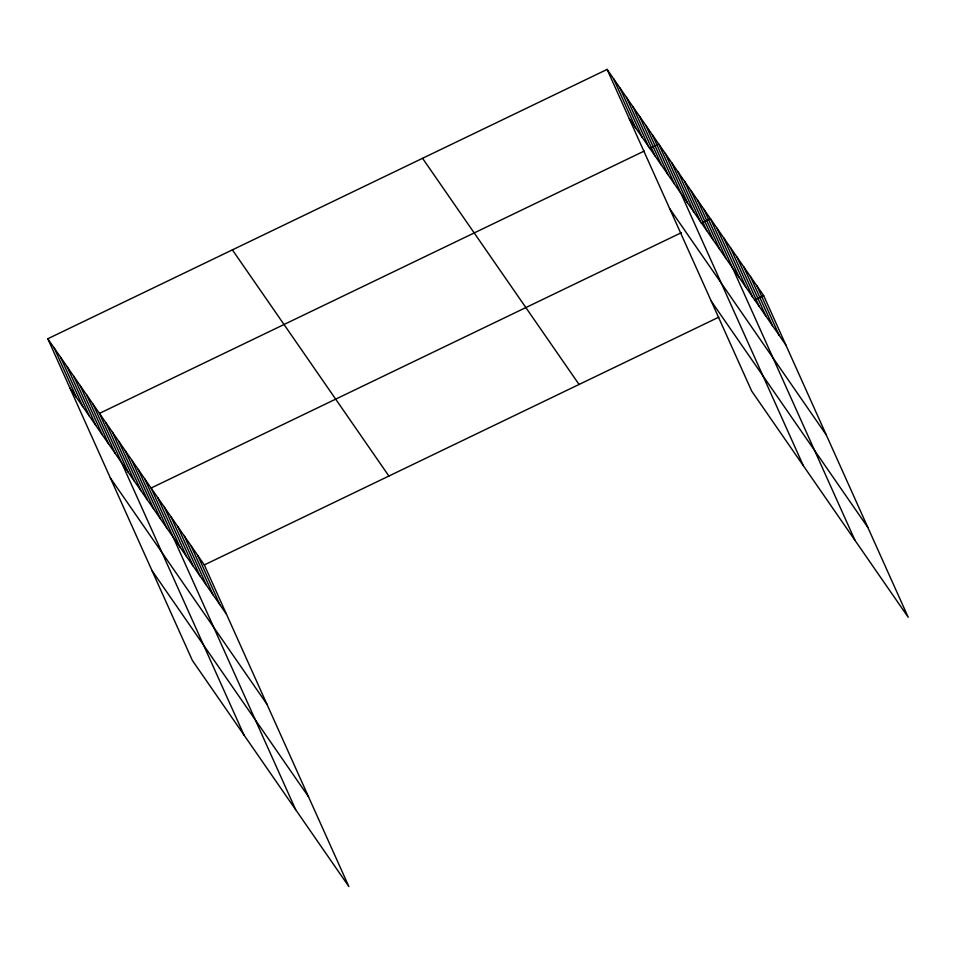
<?xml version="1.0" encoding="UTF-8"?>
<svg xmlns="http://www.w3.org/2000/svg" width="956" height="956" viewBox="0 0 956 956"><rect width="100%" height="100%" fill="white"/><g stroke="black" fill="none" stroke-linecap="round" stroke-linejoin="round"><path stroke-width="1.43" d="M47.8 338.759L204.321 564.924L348.88 886.582L192.359 660.417L47.8 338.759L607.12 69.418L763.641 295.583L908.2 617.241L751.679 391.076L607.12 69.418M644.272 151.036L99.448 413.398L244.007 735.056M649.542 148.491L658.768 144.045L803.339 465.703M681.425 232.655L151.108 488.026L295.667 809.684M701.19 223.13L710.428 218.685L854.987 540.343M204.321 564.924L718.816 317.165M754.415 300.029L763.641 295.583M629.263 118.675L785.784 344.841M669.666 208.575L826.175 434.741M711.288 301.188L867.797 527.354M422.552 158.302L579.061 384.467M232.38 249.875L388.889 476.04M69.943 388.028L226.464 614.194M110.334 477.916L266.855 704.082M151.956 570.529L308.477 796.695M756.985 285.964L779.128 335.233M750.341 276.356L772.472 325.626M743.684 266.748L765.828 316.006M737.028 257.128L759.172 306.398M730.384 247.52L752.515 296.79M723.728 237.913L745.871 287.17M717.072 228.293L739.215 277.563M703.963 209.352L726.106 258.622M697.51 200.031L719.653 249.289M691.057 190.698L713.2 239.956M684.604 181.365L706.735 230.635M678.139 172.032L700.282 221.302M671.686 162.711L693.829 211.969M665.233 153.378L687.376 202.648M652.315 134.724L674.458 183.982M645.862 125.391L668.005 174.661M639.409 116.058L661.54 165.328M632.944 106.737L655.087 155.995M626.491 97.404L648.634 146.662M620.038 88.072L642.181 137.341M613.585 78.739L635.716 128.008M197.665 555.317L219.808 604.574M191.009 545.697L213.152 594.967M184.365 536.089L206.508 585.359M177.708 526.481L199.852 575.739M171.052 516.861L193.196 566.131M164.408 507.254L186.551 556.523M157.752 497.646L179.895 546.904M144.643 478.705L166.786 527.963M138.19 469.372L160.333 518.642M131.737 460.039L153.868 509.309M125.272 450.718L147.415 499.976M118.819 441.385L140.962 490.643M112.366 432.052L134.509 481.322M105.913 422.719L128.044 471.989M92.995 404.065L115.138 453.335M86.542 394.732L108.673 444.002M80.077 385.411L102.22 434.669M73.624 376.078L95.767 425.348M67.171 366.745L89.314 416.015M60.718 357.425L82.849 406.682M54.253 348.092L76.396 397.349"/></g></svg>
